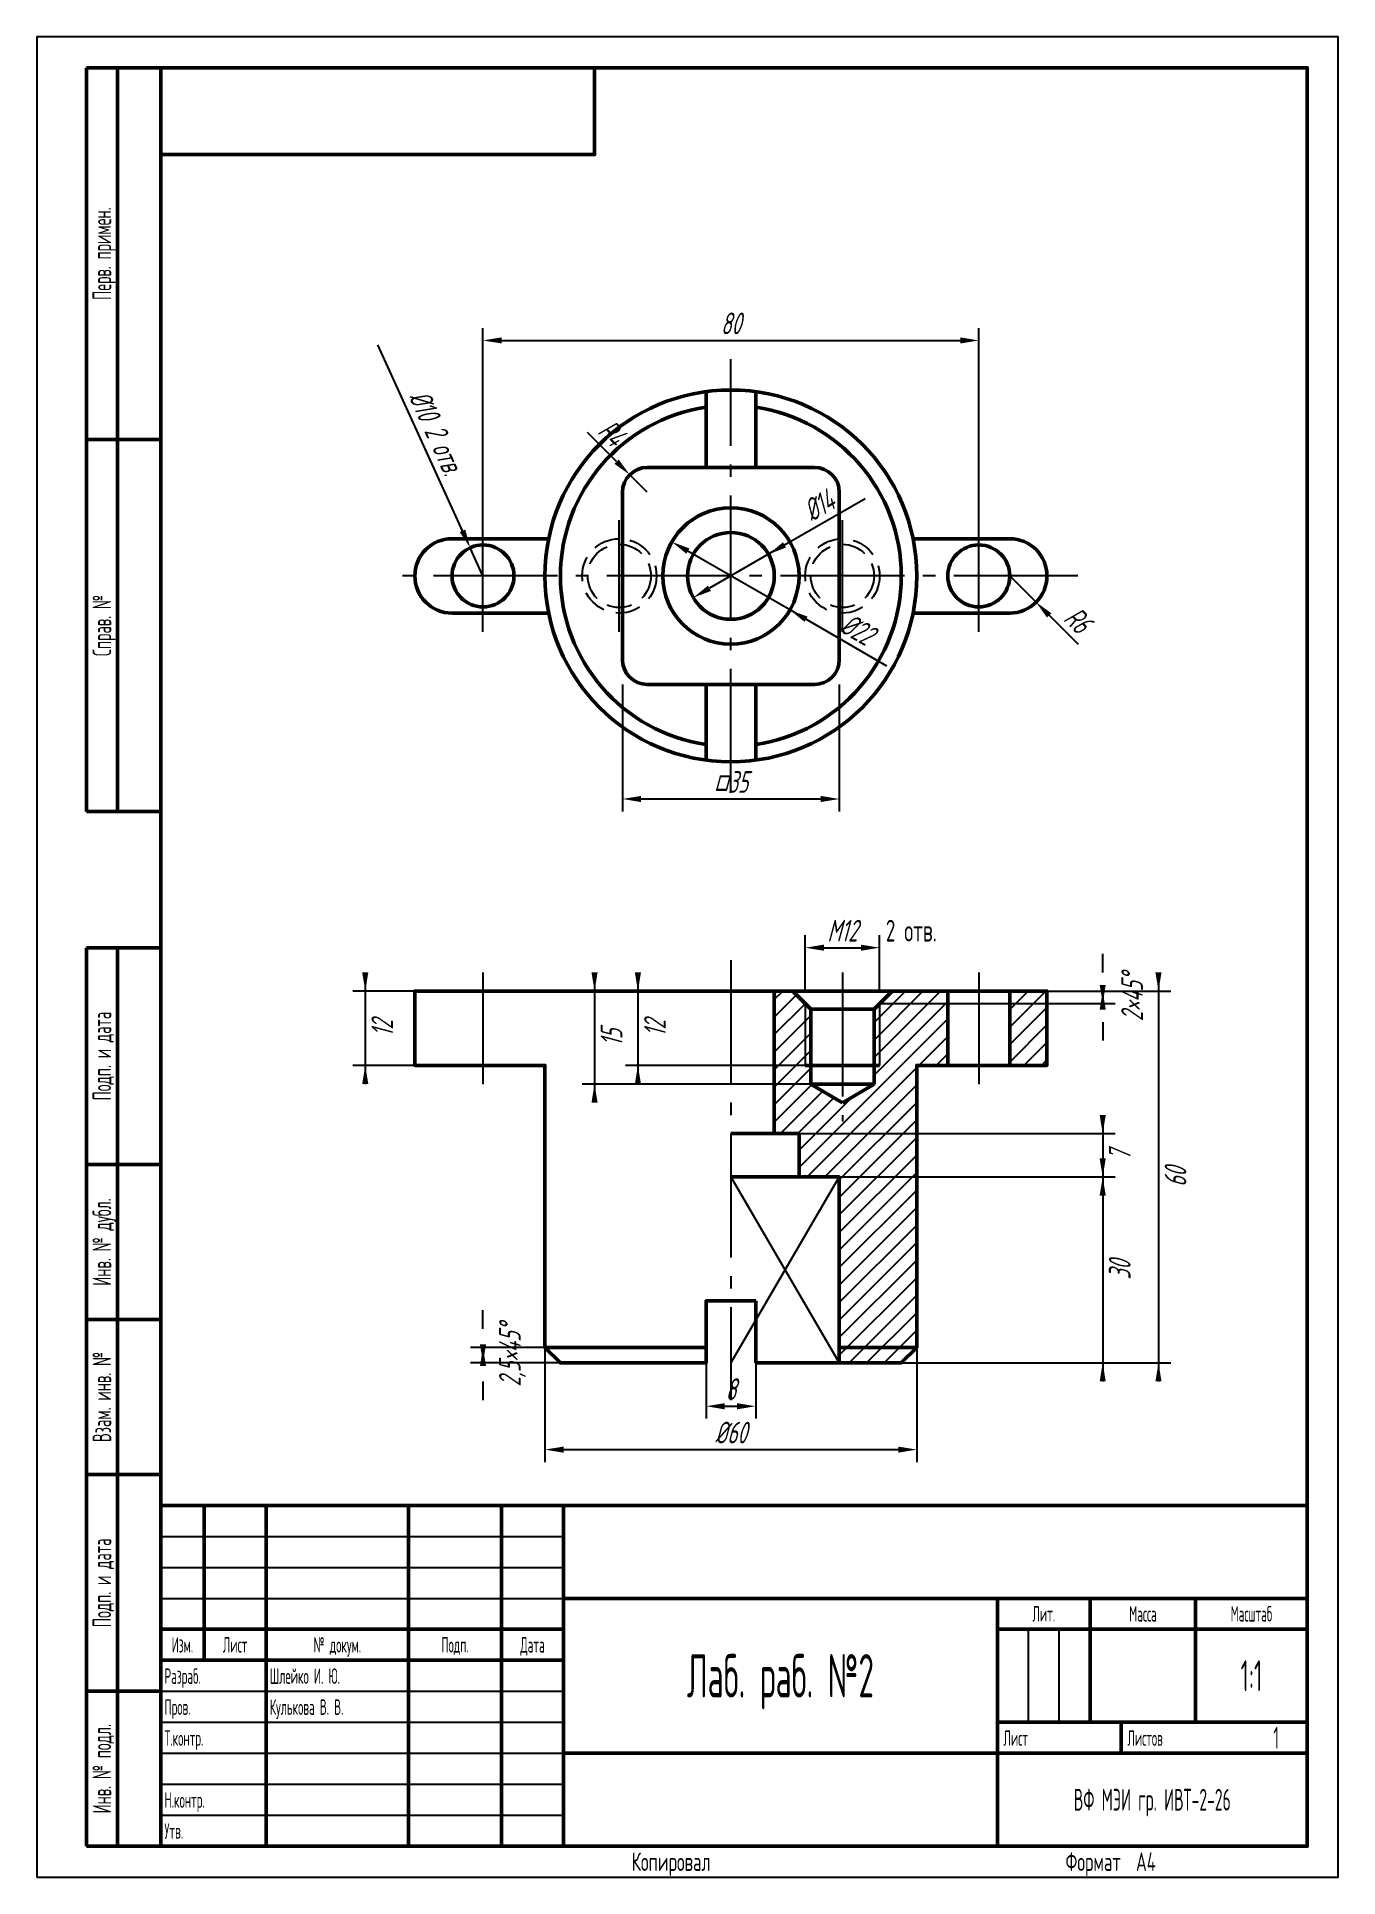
# Model space of a CAD drawing. Header units: millimetres. Extents: x 0 to 210, y 0 to 297.
import ezdxf
from ezdxf.enums import TextEntityAlignment as Align

# ---------------------------------------------------------------- set-up
doc = ezdxf.new("R2010")
doc.units = ezdxf.units.MM
doc.linetypes.add('AXIS', pattern=[28, 20, -3, 2, -3])
doc.linetypes.add('HID', pattern=[6, 4, -2])
for name, color, linetype, lineweight in [('Осевая', 1, 'AXIS', 25), ('Основная', 7, 'Continuous', 50), ('Размеры', 3, 'Continuous', 25), ('Рамка', 7, 'Continuous', 50), ('Рамка_тонкая', 7, 'Continuous', 25), ('Тонкая', 7, 'Continuous', 25), ('Штриховая', 5, 'HID', 25), ('Штриховка', 8, 'Continuous', 25)]:
    doc.layers.add(name, color=color, linetype=linetype, lineweight=lineweight)
doc.styles.add('GOST', font='GOST type A.ttf', dxfattribs={"width": 0.8, "oblique": 15})
doc.dimstyles.new('ГОСТ', dxfattribs={"dimtxt": 3.5, "dimasz": 3, "dimexe": 2, "dimexo": 0, "dimgap": 1, "dimtad": 1, "dimdec": 1, "dimtxsty": 'GOST', "dimcen": 2.5, "dimclrd": 3, "dimclre": 3, "dimclrt": 3, "dimazin": 3, "dimtfac": 1, "dimtmove": 0, "dimatfit": 3, "dimlwd": 25, "dimlwe": 25})

msp = doc.modelspace()

# ---------------------------------------------------------------- hatches: boundary and pattern name
at = {"layer": 'Штриховка'}
h = msp.add_hatch(dxfattribs=at)
h.set_pattern_fill('ANSI31', scale=0.62992)
h.paths.add_polyline_path([(119, 143), (119, 120), (123, 120), (123, 113), (129.5, 113), (129.5, 83), (139.5, 83), (142, 85.5), (142, 131), (147, 131), (147, 143), (138, 143), (135.1, 140.1), (135.1, 128), (130, 124.94), (124.9, 128), (124.9, 140.1), (122, 143)])
h = msp.add_hatch(dxfattribs=at)
h.set_pattern_fill('ANSI31', scale=0.62992)
h.paths.add_polyline_path([(157, 143), (157, 131), (163, 131), (163, 143)])

# ---------------------------------------------------------------- linework, layer by layer
at = {"layer": 'Осевая'}
for p, q in [((112, 175), (112, 245)), ((72, 201), (72, 219)), ((94, 201), (94, 219)), ((130, 201), (130, 219)), ((152, 201), (152, 219)), ((168, 210), (56, 210)), ((72, 146), (72, 128)), ((112, 148), (112, 77)), ((130, 146), (130, 121.94)), ((152, 146), (152, 128))]:
    msp.add_line(p, q, dxfattribs=at)
at = {"layer": 'Основная'}
for p, q in [((108, 227.5), (108, 239.73)), ((116, 227.5), (116, 239.73)), ((125.5, 227.5), (98.5, 227.5)), ((94.5, 196.5), (94.5, 223.5)), ((129.5, 196.5), (129.5, 223.5)), ((82.61, 216), (67, 216)), ((141.39, 216), (157, 216)), ((82.61, 204), (67, 204)), ((141.39, 204), (157, 204)), ((125.5, 192.5), (98.5, 192.5)), ((108, 192.5), (108, 180.27)), ((116, 192.5), (116, 180.27)), ((119, 143), (112, 143)), ((122, 143), (124.9, 140.1)), ((122, 143), (138, 143)), ((138, 143), (135.1, 140.1)), ((147, 143), (147, 131)), ((147, 143), (157, 143)), ((157, 143), (157, 131)), ((124.9, 140.1), (135.1, 140.1)), ((124.9, 140.1), (124.9, 128)), ((135.1, 140.1), (135.1, 128)), ((124, 131), (136, 131)), ((147, 131), (157, 131)), ((124.9, 128), (130, 124.94)), ((124.9, 128), (135.1, 128)), ((135.1, 128), (130, 124.94)), ((119, 120), (112, 120)), ((123, 113), (112, 113)), ((116, 93), (112, 93)), ((116, 93), (116, 83)), ((108, 85.5), (82, 85.5)), ((142, 85.5), (129.5, 85.5)), ((129.5, 83), (116, 83))]:
    msp.add_line(p, q, dxfattribs=at)
for points in [[(112, 143), (61, 143), (61, 131), (82, 131), (82, 85.5), (84.5, 83), (108, 83), (108, 93), (112, 93)], [(119, 143), (122, 143)], [(119, 143), (119, 120), (123, 120), (123, 113), (129.5, 113), (129.5, 83)], [(157, 143), (163, 143), (163, 131), (142, 131), (142, 85.5), (139.5, 83), (129.5, 83)], [(138, 143), (147, 143)]]:
    msp.add_lwpolyline(points, dxfattribs=at)
for centre, radius in [((112, 210), 30), ((112, 210), 11), ((112, 210), 7), ((72, 210), 5), ((152, 210), 5)]:
    msp.add_circle(centre, radius, dxfattribs=at)
for centre, radius, start, end in [((112, 210), 27.5, 98.3636, 261.6364), ((112, 210), 27.5, 278.3636, 81.6364), ((98.5, 223.5), 4, 90, 180), ((125.5, 223.5), 4, 0, 90), ((67, 210), 6, 90, 270), ((157, 210), 6, 270, 90), ((98.5, 196.5), 4, 180, 270), ((125.5, 196.5), 4, 270, 0)]:
    msp.add_arc(centre, radius, start, end, dxfattribs=at)
at = {"layer": 'Рамка'}
for p, q in [((8, 172), (8, 292)), ((8, 292), (20, 292)), ((13, 172), (13, 292)), ((8, 232), (20, 232)), ((8, 172), (20, 172)), ((8, 5), (8, 150)), ((8, 150), (20, 150)), ((13, 5), (13, 150)), ((8, 115), (20, 115)), ((8, 90), (20, 90)), ((8, 65), (20, 65)), ((27, 35), (27, 60)), ((37, 5), (37, 60)), ((60, 5), (60, 60)), ((75, 5), (75, 60)), ((85, 5), (85, 60)), ((85, 45), (205, 45)), ((155, 5), (155, 45)), ((170, 25), (170, 45)), ((187, 25), (187, 45)), ((20, 40), (85, 40)), ((155, 40), (205, 40)), ((20, 35), (85, 35)), ((8, 30), (20, 30)), ((155, 25), (205, 25)), ((175, 20), (175, 25)), ((85, 20), (155, 20)), ((155, 20), (205, 20)), ((8, 5), (20, 5))]:
    msp.add_line(p, q, dxfattribs=at)
msp.add_lwpolyline([(20, 5), (205, 5), (205, 292), (20, 292)], close=True, dxfattribs=at)
for points in [[(20, 278), (90, 278), (90, 292)], [(20, 5), (20, 60), (205, 60)]]:
    msp.add_lwpolyline(points, dxfattribs=at)
at = {"layer": 'Рамка_тонкая'}
for p, q in [((20, 55), (85, 55)), ((20, 50), (85, 50)), ((20, 45), (85, 45)), ((160, 25), (160, 40)), ((165, 25), (165, 40)), ((20, 30), (85, 30)), ((20, 25), (85, 25)), ((20, 20), (85, 20)), ((20, 15), (85, 15)), ((20, 10), (85, 10))]:
    msp.add_line(p, q, dxfattribs=at)
msp.add_lwpolyline([(0, 0), (210, 0), (210, 297), (0, 297)], close=True, dxfattribs=at)
at = {"layer": 'Тонкая'}
for p, q in [((124, 141), (124, 131)), ((136, 141), (136, 131)), ((112, 113), (129.5, 83)), ((129.5, 113), (112, 83))]:
    msp.add_line(p, q, dxfattribs=at)
at = {"layer": 'Штриховая'}
for centre, radius in [((94, 210), 6), ((94, 210), 5.1), ((130, 210), 6), ((130, 210), 5.1)]:
    msp.add_circle(centre, radius, dxfattribs=at)

# ---------------------------------------------------------------- texts
at = {"layer": 'Размеры', "style": 'GOST', "width": 0.8}
msp.add_text('2 отв.', height=3.5, dxfattribs=at).set_placement((137, 151))
at = {"layer": 'Рамка_тонкая', "style": 'GOST', "width": 0.7}
for s, p in [('Перв. примен.', (10.5, 262)), ('Справ. №', (10.5, 202)), ('Подп. и дата', (10.5, 132.5)), ('Инв. № дубл.', (10.5, 102.5)), ('Взам. инв. №', (10.5, 77.5)), ('Подп. и дата', (10.5, 47.5)), ('Инв. № подл.', (10.5, 17.5))]:
    msp.add_text(s, height=3, rotation=90, dxfattribs=at).set_placement(p, align=Align.MIDDLE_CENTER)
at = {"layer": 'Рамка_тонкая', "style": 'GOST', "width": 0.65}
for s, height, p in [('Лит.', 2.5, (162.5, 42.5)), ('Масса', 2.5, (178.5, 42.5)), ('Масштаб', 2.5, (196, 42.5)), ('Изм.', 2.5, (23.5, 37.5)), ('Лист', 2.5, (32, 37.5)), ('№ докум.', 2.5, (48.5, 37.5)), ('Подп.', 2.5, (67.5, 37.5)), ('Дата', 2.5, (80, 37.5)), ('Лаб. раб. №2', 7, (120, 32.5)), ('1:1', 5, (196, 32.5)), ('1', 3.5, (200, 22.5)), ('ВФ МЭИ гр. ИВТ-2-26', 3.5, (180, 12.5))]:
    msp.add_text(s, height=height, dxfattribs=at).set_placement(p, align=Align.MIDDLE_CENTER)
at = {"layer": 'Рамка_тонкая', "style": 'GOST'}
for s, height, width, p in [('Разраб.', 2.5, 0.65, (20.6, 31.2)), ('Шлейко И. Ю.', 2.5, 0.65, (37.6, 31.2)), ('Пров.', 2.5, 0.65, (20.6, 26.2)), ('Кулькова В. В.', 2.5, 0.65, (37.6, 26.2)), ('Т.контр.', 2.5, 0.65, (20.6, 21.2)), ('Лист', 2.5, 0.65, (156, 21.2)), ('Листов', 2.5, 0.65, (176, 21.2)), ('Н.контр.', 2.5, 0.65, (20.6, 11.2)), ('Утв.', 2.5, 0.65, (20.6, 6.2)), ('Копировал', 3, 0.8, (96, 1)), ('Формат  А4', 3, 0.8, (166, 1))]:
    msp.add_text(s, height=height, dxfattribs=dict(at, width=width)).set_placement(p)

# ---------------------------------------------------------------- dimensions: what is measured, and where the dimension line sits
at = {"layer": 'Размеры'}
for base, p1, p2 in [((72, 248), (72, 210), (152, 210)), ((108, 76), (108, 83), (116, 83))]:
    msp.add_linear_dim(base=base, p1=p1, p2=p2, dimstyle='ГОСТ', dxfattribs=at).render()
msp.add_diameter_dim(center=(72, 210), radius=5, location=(62, 232), text='%%c10 2 отв.', dimstyle='ГОСТ', override={"dimtmove": 1}, dxfattribs=at).render()
for center, mpoint, text in [((98.5, 223.5), (95.67, 226.33), 'R4'), ((157, 210), (161.24, 205.76), 'R6')]:
    msp.add_radius_dim(center=center, mpoint=mpoint, text=text, dimstyle='ГОСТ', override={"dimtmove": 1}, dxfattribs=at).render()
for p1, p2, text in [((105.94, 206.5), (118.06, 213.5), '%%c14'), ((102.47, 215.5), (121.53, 204.5), '%%c22')]:
    msp.add_diameter_dim_2p(p1=p1, p2=p2, text=text, dimstyle='ГОСТ', override={"dimtmove": 1}, dxfattribs=at).render()
for base, p1, p2, text in [((94.5, 174), (94.5, 192.5), (129.5, 192.5), '□35'), ((124, 150), (124, 143), (136, 143), 'M12'), ((82, 69), (82, 85.5), (142, 85.5), '%%c60')]:
    msp.add_linear_dim(base=base, p1=p1, p2=p2, text=text, dimstyle='ГОСТ', dxfattribs=at).render()
for base, p1, p2, text in [((172, 143), (163, 143), (136, 141), '2×45°'), ((72, 85.5), (82, 85.5), (84.5, 83), '2,5×45°')]:
    msp.add_linear_dim(base=base, p1=p1, p2=p2, angle=90, text=text, dimstyle='ГОСТ', dxfattribs=at).render()
for base, p1, p2 in [((53, 143), (61, 143), (61, 131)), ((90, 143), (119, 143), (124.9, 128)), ((97, 143), (119, 143), (124, 131)), ((181, 143), (163, 143), (129.5, 83)), ((172, 120), (123, 120), (123, 113)), ((172, 113), (129.5, 113), (129.5, 83))]:
    msp.add_linear_dim(base=base, p1=p1, p2=p2, angle=90, dimstyle='ГОСТ', dxfattribs=at).render()

doc.saveas('drawing.dxf')
